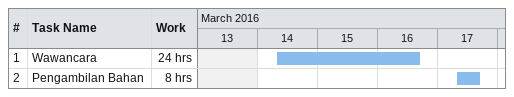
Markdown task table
| ID | Task | Start | Finish | Work (h) |
|---|---|---|---|---|
| 1 | Wawancara | 2016-03-14 | 2016-03-16 | 24 |
| 2 | Pengambilan Bahan | 2016-03-17 | 2016-03-17 | 8 |
